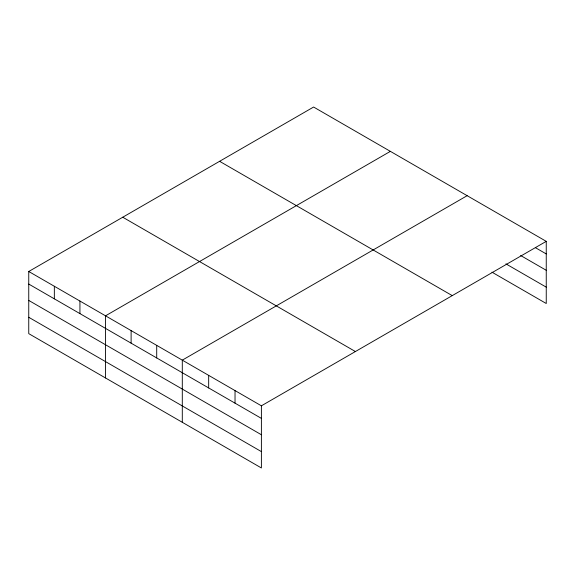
<?xml version="1.0" encoding="UTF-8"?>
<svg xmlns="http://www.w3.org/2000/svg" width="575" height="575" viewBox="0 0 575 575"><rect width="100%" height="100%" fill="white"/><g stroke="black" fill="none" stroke-linecap="round" stroke-linejoin="round"><path stroke-width="0.86" d="M546.25 241.356L313.605 107.036L28.75 271.493L28.75 333.644L261.395 467.964L261.395 405.813L546.25 241.356L546.25 303.507L491.963 272.169M390.375 151.362L105.527 315.819L105.527 377.969M467.152 195.687L182.297 360.144L182.297 422.294M535.39 247.66L546.25 253.927M520.655 255.516L546.25 270.286M505.921 263.868L546.25 287.148M219.6 161.309L452.252 295.622M122.748 217.221L355.4 351.541M28.75 271.493L261.395 405.813M28.75 284.064L261.395 418.384M28.75 300.43L261.395 434.743M28.75 317.285L261.395 451.605M235.031 390.59L235.031 403.161M208.667 375.367L208.667 387.938M156.709 345.367L156.709 357.945M131.114 330.596L131.114 343.167M79.932 301.041L79.932 313.619M54.345 286.271L54.345 298.842"/></g></svg>
